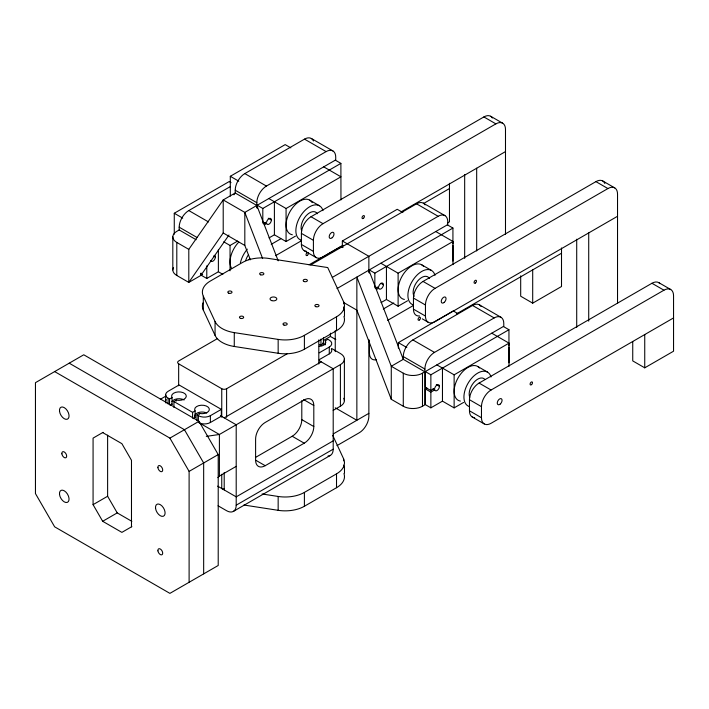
<?xml version="1.0" encoding="UTF-8"?>
<svg xmlns="http://www.w3.org/2000/svg" width="709" height="709" viewBox="0 0 709 709"><rect width="100%" height="100%" fill="white"/><g stroke="black" fill="none" stroke-linecap="round" stroke-linejoin="round"><path stroke-width="1.06" d="M172.819 236.895L172.819 269.943M344.388 400.656L344.388 359.073M173.457 267.559A13.577 7.843 0 0 0 176.798 275.482L188.798 282.412L188.798 249.364L223.211 199.929L235.22 192.999L256.826 205.468L278.185 260.823M233.961 194.798L235.22 192.999L235.22 190.225A13.577 7.843 -60 0 1 244.818 173.59L304.507 139.132A13.577 7.843 -60 0 1 313.431 140.985M262.622 258.528L244.818 212.399L223.211 199.929L223.211 232.977L188.798 282.412L202.65 274.418M228.963 235.033L200.807 275.482L200.807 273.284M217.849 477.636L219.4 476.067L236.203 466.362M230.301 196.127L230.301 176.293L285.178 144.609L290.823 147.862M174.272 234.192L174.272 213.258L229.158 181.575L231.037 182.656M196.109 239.722L179.191 229.964L179.191 227.19A13.577 7.843 -60 0 1 188.798 210.555L230.487 186.485M179.191 229.964L176.798 231.347A13.577 7.843 0 0 0 176.798 242.434L176.798 275.482M256.826 207.675L256.826 202.703A13.577 7.843 -60 0 1 266.424 186.068L326.113 151.602A13.577 7.843 -60 0 1 335.72 157.15L335.72 159.924L244.818 212.399L244.818 245.447L250.357 259.795M257.234 208.384L257.234 205.238L262.809 208.455L340.887 163.38L340.958 199.938M268.835 198.547L286.073 208.499L340.958 176.807L323.721 166.854M263.58 223.743L266.673 221.961A3.394 1.959 -60 0 1 270.368 218.354A3.394 1.959 -60 0 1 270.368 222.865A3.394 1.959 -60 0 1 266.673 223.53L264.351 224.868M223.76 241.831L230.044 245.456L237.612 241.087M269.048 237.896L274.401 234.803L286.073 241.539L295.529 236.079M306.598 251.314A13.577 7.843 -60 0 1 301.405 244.463L301.405 233.376A13.577 7.843 -60 0 1 311.012 216.741L483.884 116.941A13.577 7.843 -60 0 1 492.409 118.004M201.214 273.151L201.214 275.252L206.78 278.46L218.381 271.769L222.865 274.356M271.228 244.33L280.782 238.818M343.059 245.367L323.02 256.942A13.577 7.843 -60 0 1 313.413 251.394L313.413 240.307A13.577 7.843 -60 0 1 323.02 223.672L495.883 123.871A13.577 7.843 -60 0 1 505.49 129.41L505.49 234.316M275.588 255.674L301.378 240.785M342.341 247.592L342.341 240.98L397.226 209.297L402.863 212.549M309.027 264.829L341.197 246.253L343.076 247.344M401.276 211.761L505.49 151.593M310.693 264.936L416.546 203.82A13.577 7.843 -60 0 1 425.081 204.883M423.441 203.58L449.471 188.559M217.574 338.53L178.606 361.023A3.43 1.976 0 0 0 178.668 363.814L178.65 385.758M332.299 277.405L438.153 216.289A13.577 7.843 -60 0 1 447.76 221.837L447.76 224.611L337.023 288.545M447.609 222.901L449.471 221.828L449.471 183.276M369.274 273.071L369.274 269.925L374.848 273.142L452.927 228.059L452.927 243.799M103.071 432.348L93.074 438.118L93.074 504.657L102.672 521.292L121.886 532.379L131.883 526.601M160.331 399.3L165.933 396.065M199.566 423.087A8.49 4.901 0 0 0 210.378 422.511L221.332 416.192L221.332 409.368L179.076 384.969L168.122 391.297A8.49 4.901 0 0 0 168.122 398.228L169.531 399.034L172.039 397.589A7.347 4.245 0 0 1 178.092 391.917A7.347 4.245 0 0 1 186.245 396.632A7.347 4.245 0 0 1 176.435 400.124L173.927 401.569L173.927 407.418M380.875 263.234L398.112 273.187L452.998 241.494L452.998 264.625M170.364 405.371L172.039 404.405L172.039 397.589M375.619 288.43L378.712 286.649A3.394 1.959 -60 0 1 382.408 283.042A3.394 1.959 -60 0 1 382.408 287.553A3.394 1.959 -60 0 1 378.712 288.217L376.39 289.556M203.306 296.194L215.066 321.523A27.164 15.687 0 0 0 234.271 332.618L278.158 339.407A27.164 15.687 0 0 0 304.4 335.348L336.518 316.799A27.164 15.687 0 0 0 343.555 301.653L327.735 267.568L268.702 258.439A27.164 15.687 0 0 0 242.46 262.498L210.343 281.039A27.164 15.687 0 0 0 203.306 296.194L203.306 310.055L215.066 335.392A27.164 15.687 0 0 0 234.271 346.479L278.158 353.268A27.164 15.687 0 0 0 304.4 349.209L336.518 330.66A27.164 15.687 0 0 0 343.945 316.471M287.429 353.623L226.605 388.736L226.605 417.255M381.087 302.583L386.44 299.49L398.112 306.226L407.578 300.767M173.927 401.569L192.582 412.346L195.09 410.892A7.347 4.245 0 0 1 201.143 405.229A7.347 4.245 0 0 1 209.297 409.935A7.347 4.245 0 0 1 199.477 413.436L196.969 414.88L196.969 420.729M419.515 315.957A13.577 7.843 -60 0 1 413.453 309.151L413.453 298.064A13.577 7.843 -60 0 1 423.051 281.429L595.923 181.628A13.577 7.843 -60 0 1 604.848 183.471M323.286 340.577L330.421 336.456L335.809 339.567M319.21 346.426A7.347 4.245 0 0 0 325.36 340.754L327.868 339.31L329.277 340.116A8.49 4.901 0 0 1 329.277 347.047L329.277 353.871L319.236 359.658M193.415 418.682L195.09 417.716A7.347 4.245 0 0 1 197.767 412.789A7.347 4.245 0 0 1 206.709 413.001M319.413 344.822A7.347 4.245 0 0 1 320.964 345.035L323.481 343.59L323.481 337.741M383.268 309.018L393.779 302.956M54.655 371.587L169.903 438.118L198.999 421.314L218.212 454.584L218.212 565.481L169.903 593.371L54.655 526.831L35.45 493.57L35.45 382.674L83.759 354.784L198.999 421.314M196.969 414.88L198.378 415.687A8.49 4.901 0 0 0 210.378 415.687L221.332 409.368M319.236 352.843L329.277 347.047M617.53 216.28L435.06 321.629A13.577 7.843 -60 0 1 425.453 316.081L425.453 304.994A13.577 7.843 -60 0 1 435.06 288.359L607.923 188.559A13.577 7.843 -60 0 1 617.53 194.098L617.53 303.417M387.637 320.362L413.418 305.473M224.204 417.849L321.195 361.847M93.074 504.657L107.617 496.256L107.617 435.175M331.847 348.589L340.409 353.534A13.577 7.843 0 0 1 340.409 364.621L219.4 434.484L206.301 436.372M398.352 348.137L398.352 342.633L453.237 310.941L457.943 313.653M456.348 313.963L561.51 253.246M424.886 371.808L403.279 359.339L403.279 356.565A13.577 7.843 -60 0 1 412.877 339.93L472.566 305.473A13.577 7.843 -60 0 1 481.101 306.536M102.672 521.292L117.224 512.891L131.856 521.337M189.108 582.284L189.108 471.388L218.212 454.584M333.203 410.36L340.409 406.204A13.577 7.843 0 0 0 343.741 398.281M343.705 302.539L356.857 310.134L391.271 399.309L403.279 406.239A13.577 7.843 0 0 0 422.484 406.239L424.886 404.857L424.886 369.034A13.577 7.843 -60 0 1 434.493 352.4L494.173 317.942A13.577 7.843 -60 0 1 503.78 323.49L503.78 326.264L422.484 373.2A13.577 7.843 0 0 1 403.279 373.2L391.271 366.269L356.857 277.086L356.857 420.277L335.251 407.808M256.055 457.119L292.197 436.257A13.577 7.843 -60 0 0 301.795 419.622L301.795 400.656M520.69 275.828L520.69 296.211L532.698 303.151L561.51 286.516L561.51 247.964M265.21 465.698L304.196 443.187A13.577 7.843 -60 0 0 313.803 426.552L313.803 405.486A13.577 7.843 -60 0 0 304.196 399.938L265.21 422.449A13.577 7.843 -60 0 0 255.603 439.084L255.603 460.15A13.577 7.843 -60 0 0 265.21 465.698L255.976 460.371M463.589 402.42L454.132 407.879L442.46 401.143L430.868 407.835L425.294 404.617L425.294 388.887L430.868 392.104L434.732 389.87A3.394 1.959 -60 0 0 438.428 389.206A3.394 1.959 -60 0 0 438.428 384.686A3.394 1.959 -60 0 0 434.732 388.293L430.868 390.526L425.294 387.309L425.294 371.578L430.868 374.786L508.947 329.712L508.947 345.451M333.248 433.917L368.866 413.347M333.203 440.856L236.203 496.858L217.645 486.144M425.294 388.887L426.845 387.991M436.895 364.878L454.132 374.831L509.018 343.147L509.018 366.278M336.952 445.642L359.259 432.756A13.577 7.843 -60 0 0 368.866 416.121L368.866 339.549M218.062 505.792L226.605 510.719A13.577 7.843 60 0 0 236.203 505.18L333.203 449.178L333.203 368.777L319.316 360.757M233.394 511.393L330.394 455.391M474.667 417.654A13.577 7.843 -60 0 1 469.473 410.803L469.473 399.716A13.577 7.843 -60 0 1 479.071 383.082L651.943 283.272A13.577 7.843 -60 0 1 659.982 283.653M262.1 493.978L278.158 496.46A27.164 15.687 0 0 0 304.4 492.401L336.518 473.851A27.164 15.687 0 0 0 343.555 458.705L332.751 435.432M673.55 317.933L491.08 423.282A13.577 7.843 -60 0 1 481.473 417.734L481.473 406.647A13.577 7.843 -60 0 1 491.08 390.012L663.943 290.203A13.577 7.843 -60 0 1 673.55 295.75L673.55 351.203L644.738 367.829L632.738 360.899L632.738 341.587M243.905 505.021L278.158 510.32A27.164 15.687 0 0 0 304.4 506.261L336.518 487.712A27.164 15.687 0 0 0 343.945 473.523M490.672 116.267L502.672 123.198M602.712 180.955L614.721 187.885M483.884 116.941L495.883 123.871M595.923 181.628L607.923 188.559M658.732 282.607L670.741 289.538M651.943 283.272L663.943 290.203M311.295 138.459L332.902 150.928M423.335 203.146L444.951 215.616M304.507 139.132L326.113 151.602M416.546 203.82L438.153 216.289M335.313 160.163L340.887 163.38M447.352 224.85L452.927 228.059M435.76 231.542L452.998 241.494M309.656 200.115L319.458 205.778M421.695 264.803L431.497 270.466M479.364 304.799L500.971 317.269M244.818 173.59L266.424 186.068M472.566 305.473L494.173 317.942M503.372 326.494L508.947 329.712M311.012 216.741L323.02 223.672M423.051 281.429L435.06 288.359M230.301 176.293L238.756 181.176M342.341 240.98L368.866 256.295L368.866 272.362M491.78 333.195L509.018 343.147M235.22 190.225L256.826 202.703M301.405 233.376L313.413 240.307M413.453 298.064L425.453 304.994M268.241 218.221L271.379 220.029M380.981 283.308L383.418 284.717M264.82 222.458L266.673 223.53M376.86 287.145L378.712 288.217M301.405 244.463L313.413 251.394M413.453 309.151L425.453 316.081M304.223 250.685L316.223 257.615M422.263 318.837L428.271 322.303M477.715 366.456L487.517 372.11M188.798 210.555L208.526 221.944M412.877 339.93L434.493 352.4M223.211 232.977L244.818 245.447M479.071 383.082L491.08 390.012M174.272 213.258L182.736 218.142M398.352 342.633L406.815 347.516M179.191 227.19L197.049 237.497M403.279 356.565L424.886 369.034M469.473 399.716L481.473 406.647M213.613 255.984L215.35 256.995M436.301 384.553L439.438 386.37M432.88 388.798L434.732 389.87M469.473 410.803L481.473 417.734M176.798 242.434L188.798 249.364M472.283 417.025L484.291 423.955M322.338 343.103L325.192 344.742M303.647 399.619L313.803 405.486M301.795 419.622L313.803 426.552M178.65 363.823L221.749 388.709A3.43 1.976 0 0 0 226.614 388.745M292.197 436.257L304.196 443.187M220.437 415.678L236.203 424.78L236.203 505.18M198.449 422.387L219.4 434.484L219.4 476.067M69.207 363.185L184.455 429.716L203.66 462.986L203.66 573.882M102.672 432.57L121.886 443.666L131.484 460.301L131.484 526.831M169.903 438.118L189.108 471.388M107.617 496.256L117.224 512.891M368.866 270.156L403.279 359.339L391.271 366.269L391.271 399.309M644.738 334.568L644.738 367.829M588.718 232.915L588.718 321.15M576.709 239.217L576.709 327.452M532.698 269.881L532.698 303.151M508.947 347.02L508.947 362.76M476.678 168.228L476.678 250.951M464.67 174.529L464.67 258.36M454.132 374.831L454.132 407.879M452.927 245.376L452.927 261.107M442.46 368.095L442.46 401.143M430.868 374.786L430.868 390.526M430.868 392.104L430.868 407.835M422.484 373.2L422.484 406.239M403.279 373.2L403.279 406.239M398.112 273.187L398.112 306.226M386.44 266.442L386.44 299.49M374.848 273.142L374.848 287.827M344.477 309.106L344.477 316.037M344.477 466.159L344.477 473.089M343.555 301.653L343.555 303.78M343.555 306.979L343.555 310.179M343.555 458.705L343.555 460.832M343.555 465.104L343.555 467.231M340.409 364.621L340.409 406.204M336.518 316.799L336.518 330.66M336.518 473.851L336.518 487.712M335.251 330.704L335.251 351.629M330.421 333.15L330.421 336.456M325.36 340.754L325.36 344.654M320.964 339.07L320.964 345.035M318.802 339.895L318.802 364.027M304.4 335.348L304.4 349.209M304.4 492.401L304.4 506.261M286.073 208.499L286.073 241.539M278.158 339.407L278.158 353.268M278.158 496.46L278.158 510.32M274.401 201.764L274.401 234.803M262.809 208.455L262.809 223.14M234.271 332.618L234.271 346.479M230.044 245.456L230.044 270.794M224.204 472.504L224.204 489.928M221.749 388.709L221.749 417.229M221.749 474.259L221.749 488.519A3.43 1.976 0 0 0 224.54 489.104M218.381 249.736L218.381 271.769M215.066 321.523L215.066 335.392M210.378 415.687L210.378 422.511M206.78 265.875L206.78 278.46M199.477 413.436L199.477 414.286M198.378 415.687L198.378 421.536M195.09 410.892L195.09 417.716M192.582 412.346L192.582 418.186M176.435 400.124L176.435 400.975M169.531 399.034L169.531 404.883M168.122 398.228L168.122 404.068M165.64 394.762L165.64 401.578M331.36 348.917A8.49 4.901 0 0 1 329.277 353.871M166.039 403.067A8.49 4.901 0 0 1 166.34 399.637M172.039 404.405A7.347 4.245 0 0 1 171.746 403.82M171.941 401.666A7.347 4.245 0 0 1 184.145 399.956M301.706 230.957A12.142 7.01 -60 0 1 306.128 215.731A12.142 7.01 -60 0 1 317.304 213.746M292.33 234.759A19.542 11.282 -60 0 1 290.628 210.546A19.542 11.282 -60 0 1 312.164 202.623M300.971 240.112A19.542 11.282 -60 0 1 302.069 213.781A19.542 11.282 -60 0 1 322.967 210.635M469.766 397.288A12.142 7.01 -60 0 1 473.798 382.514A12.142 7.01 -60 0 1 484.929 379.466M460.389 401.099A19.542 11.282 -60 0 1 458.174 377.737A19.542 11.282 -60 0 1 479.514 367.971M469.03 406.452A19.542 11.282 -60 0 1 470.129 380.121A19.542 11.282 -60 0 1 491.027 376.975M245.677 260.62A12.142 7.01 -60 0 1 248.247 255.089M231.586 268.419A19.542 11.282 -60 0 1 238.773 242.106M214.464 255.355A3.394 1.959 -60 0 1 214.286 259.919A3.394 1.959 -60 0 1 210.653 260.495M240.378 262.942A19.542 11.282 -60 0 1 247.317 249.151M414.1 296.335A12.142 7.01 -60 0 1 417.778 280.853A12.142 7.01 -60 0 1 429.353 278.433M404.369 299.446A19.542 11.282 -60 0 1 402.163 276.085A19.542 11.282 -60 0 1 423.495 266.318M413.019 304.799A19.542 11.282 -60 0 1 414.109 278.469A19.542 11.282 -60 0 1 435.007 275.322M376.399 359.693A13.577 7.843 -60 0 1 369.433 353.047L369.433 341.96A13.577 7.843 -60 0 1 369.478 340.94M248.939 259.68A13.577 7.843 -60 0 1 249.736 258.546M333.203 449.178A13.577 7.843 60 0 1 328.01 456.029M203.306 310.055A27.164 15.687 0 0 1 202.898 302.956M155.555 508.335A6.789 3.917 60 0 0 163.327 516.249A6.789 3.917 60 0 0 162.015 506.013A6.789 3.917 60 0 0 155.555 508.335M59.521 411.309A6.789 3.917 60 0 0 67.284 419.223A6.789 3.917 60 0 0 65.972 408.978A6.789 3.917 60 0 0 59.521 411.309M59.521 494.474A6.789 3.917 60 0 0 67.284 502.389A6.789 3.917 60 0 0 65.972 492.152A6.789 3.917 60 0 0 59.521 494.474M157.93 467.683A3.394 1.959 60 0 0 161.812 471.645A3.394 1.959 60 0 0 161.156 466.522A3.394 1.959 60 0 0 157.93 467.683M61.887 453.822A3.394 1.959 60 0 0 65.777 457.784A3.394 1.959 60 0 0 65.122 452.661A3.394 1.959 60 0 0 61.887 453.822M157.93 550.858A3.394 1.959 60 0 0 161.812 554.81A3.394 1.959 60 0 0 161.156 549.688A3.394 1.959 60 0 0 157.93 550.858M500.288 404.006A3.394 1.959 -60 0 0 501.36 398.75A3.394 1.959 -60 0 0 497.346 402.313A3.394 1.959 -60 0 0 500.288 404.006M531.599 384.588A1.702 0.984 -60 0 0 532.14 381.965A1.702 0.984 -60 0 0 530.128 383.746A1.702 0.984 -60 0 0 531.599 384.588M444.259 302.353A3.394 1.959 -60 0 0 445.341 297.098A3.394 1.959 -60 0 0 441.326 300.66A3.394 1.959 -60 0 0 444.259 302.353M475.579 282.935A1.702 0.984 -60 0 0 476.12 280.312A1.702 0.984 -60 0 0 474.108 282.093A1.702 0.984 -60 0 0 475.579 282.935M419.56 319.901A1.702 0.984 -60 0 0 420.091 317.277A1.702 0.984 -60 0 0 418.088 319.059A1.702 0.984 -60 0 0 419.56 319.901M307.272 255.408A1.702 0.984 -60 0 0 308.211 252.723A1.702 0.984 -60 0 0 306.137 254.052A1.702 0.984 -60 0 0 307.272 255.408M332.22 237.675A3.394 1.959 -60 0 0 333.301 232.41A3.394 1.959 -60 0 0 329.277 235.973A3.394 1.959 -60 0 0 332.22 237.675M363.54 218.248A1.702 0.984 -60 0 0 364.072 215.625A1.702 0.984 -60 0 0 362.069 217.406A1.702 0.984 -60 0 0 363.54 218.248M271.733 300.616A3.394 1.959 0 0 0 276.829 298.923A3.394 1.959 0 0 0 271.733 297.222A3.394 1.959 0 0 0 271.733 300.616M315.762 306.651A2.109 1.214 0 0 0 319.05 305.747A2.109 1.214 0 0 0 316.046 304.56A2.109 1.214 0 0 0 315.762 306.651M284.008 325.085A2.109 1.214 0 0 0 287.198 324.066A2.109 1.214 0 0 0 284.07 322.985A2.109 1.214 0 0 0 284.008 325.085M240.519 318.368A2.109 1.214 0 0 0 243.674 317.313A2.109 1.214 0 0 0 240.519 316.258A2.109 1.214 0 0 0 240.519 318.368M228.715 293.189A2.109 1.214 0 0 0 232.003 292.285A2.109 1.214 0 0 0 228.998 291.089A2.109 1.214 0 0 0 228.715 293.189M260.682 274.835A2.109 1.214 0 0 0 263.872 273.816A2.109 1.214 0 0 0 260.744 272.726A2.109 1.214 0 0 0 260.682 274.835M304.241 281.579A2.109 1.214 0 0 0 307.396 280.525A2.109 1.214 0 0 0 304.241 279.47A2.109 1.214 0 0 0 304.241 281.579"/></g></svg>
